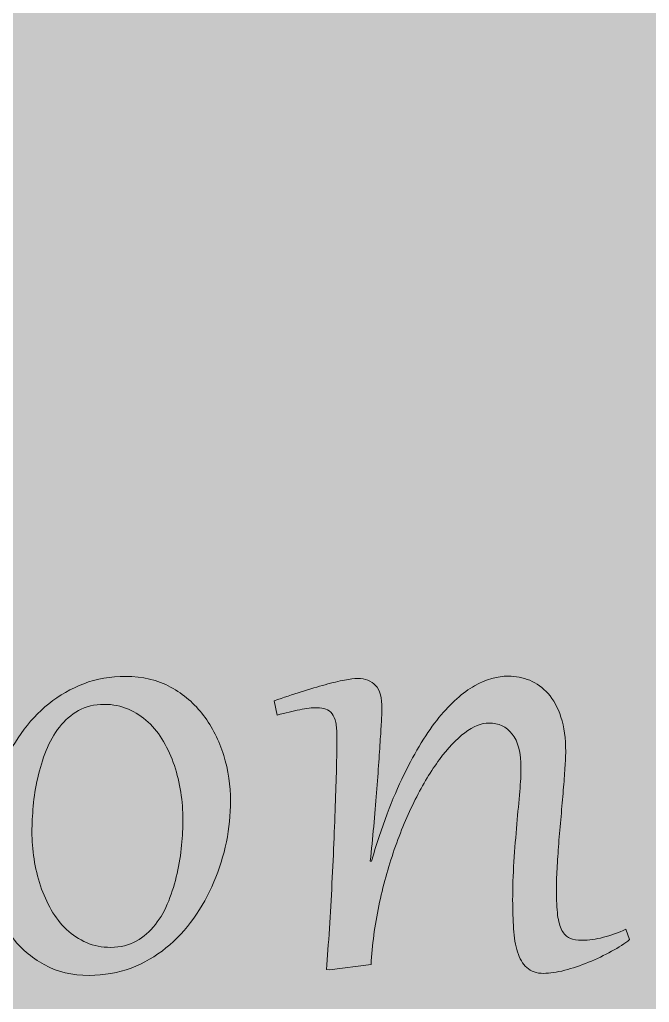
# Model space of a CAD drawing. Extents: x -4214 to -1795, y -2227 to -856.
# Drawn here: x -2729.1 to -2665.3, y -1641.1 to -1541.4 of the extents above; entities that cross this region are included whole.
import ezdxf

# ---------------------------------------------------------------- set-up
doc = ezdxf.new("R2010")
doc.units = 0
doc.header["$MEASUREMENT"] = 0
doc.layers.add('Layer 1', color=7, linetype='Continuous')

# ---------------------------------------------------------------- blocks, each defined once
blk = doc.blocks.new('block 14')
at = {"layer": 'Layer 1', "true_color": 0x2a3f49}
h = blk.add_hatch(color=149, dxfattribs=at)
h.dxf.hatch_style = 2
edge = h.paths.add_edge_path()
edge.add_spline(control_points=[(-2732.699, -1625.701), (-2732.699, -1624.344), (-2732.558, -1622.972), (-2732.277, -1621.574), (-2731.995, -1620.177), (-2731.578, -1618.825), (-2731.027, -1617.514), (-2730.477, -1616.209), (-2729.796, -1614.98), (-2728.985, -1613.828), (-2728.171, -1612.681), (-2727.236, -1611.678), (-2726.174, -1610.818), (-2725.114, -1609.963), (-2723.931, -1609.282), (-2722.631, -1608.785), (-2721.328, -1608.289), (-2719.912, -1608.043), (-2718.382, -1608.043), (-2716.661, -1608.043), (-2715.141, -1608.401), (-2713.82, -1609.128), (-2712.496, -1609.855), (-2711.385, -1610.808), (-2710.487, -1611.995), (-2709.586, -1613.188), (-2708.905, -1614.54), (-2708.441, -1616.055), (-2707.978, -1617.571), (-2707.748, -1619.122), (-2707.748, -1620.709), (-2707.748, -1622.066), (-2707.888, -1623.438), (-2708.17, -1624.836), (-2708.452, -1626.233), (-2708.871, -1627.585), (-2709.43, -1628.896), (-2709.985, -1630.201), (-2710.671, -1631.43), (-2711.483, -1632.582), (-2712.297, -1633.729), (-2713.231, -1634.732), (-2714.293, -1635.593), (-2715.353, -1636.448), (-2716.536, -1637.128), (-2717.836, -1637.625), (-2719.139, -1638.122), (-2720.555, -1638.367), (-2722.086, -1638.367), (-2723.806, -1638.367), (-2725.327, -1638.009), (-2726.647, -1637.282), (-2727.971, -1636.555), (-2729.077, -1635.603), (-2729.97, -1634.41), (-2730.864, -1633.222), (-2731.542, -1631.87), (-2732.005, -1630.355), (-2732.469, -1628.839), (-2732.699, -1627.288), (-2732.699, -1625.701)], knot_values=[0, 0, 0, 0, 1, 1, 1, 2, 2, 2, 3, 3, 3, 4, 4, 4, 5, 5, 5, 6, 6, 6, 7, 7, 7, 8, 8, 8, 9, 9, 9, 10, 10, 10, 11, 11, 11, 12, 12, 12, 13, 13, 13, 14, 14, 14, 15, 15, 15, 16, 16, 16, 17, 17, 17, 18, 18, 18, 19, 19, 19, 20, 20, 20, 20], degree=3, periodic=1)
edge = h.paths.add_edge_path()
edge.add_spline(control_points=[(-2727.886, -1623.791), (-2727.886, -1624.703), (-2727.815, -1625.629), (-2727.674, -1626.566), (-2727.533, -1627.508), (-2727.316, -1628.415), (-2727.021, -1629.285), (-2726.724, -1630.16), (-2726.358, -1630.974), (-2725.923, -1631.732), (-2725.488, -1632.49), (-2724.971, -1633.155), (-2724.372, -1633.719), (-2723.775, -1634.282), (-2723.105, -1634.722), (-2722.357, -1635.045), (-2721.612, -1635.367), (-2720.79, -1635.531), (-2719.892, -1635.531), (-2718.911, -1635.531), (-2718.049, -1635.316), (-2717.304, -1634.896), (-2716.559, -1634.471), (-2715.914, -1633.913), (-2715.371, -1633.212), (-2714.826, -1632.516), (-2714.375, -1631.717), (-2714.019, -1630.816), (-2713.666, -1629.92), (-2713.379, -1628.988), (-2713.164, -1628.031), (-2712.949, -1627.068), (-2712.798, -1626.121), (-2712.711, -1625.179), (-2712.624, -1624.237), (-2712.581, -1623.372), (-2712.581, -1622.583), (-2712.581, -1621.656), (-2712.652, -1620.725), (-2712.793, -1619.793), (-2712.934, -1618.856), (-2713.152, -1617.96), (-2713.446, -1617.095), (-2713.743, -1616.224), (-2714.109, -1615.415), (-2714.544, -1614.658), (-2714.979, -1613.9), (-2715.497, -1613.239), (-2716.096, -1612.681), (-2716.692, -1612.123), (-2717.363, -1611.683), (-2718.108, -1611.366), (-2718.855, -1611.043), (-2719.677, -1610.879), (-2720.575, -1610.879), (-2721.556, -1610.879), (-2722.419, -1611.089), (-2723.163, -1611.504), (-2723.908, -1611.919), (-2724.553, -1612.477), (-2725.096, -1613.178), (-2725.641, -1613.874), (-2726.092, -1614.673), (-2726.445, -1615.574), (-2726.801, -1616.47), (-2727.088, -1617.397), (-2727.303, -1618.349), (-2727.518, -1619.306), (-2727.669, -1620.254), (-2727.756, -1621.201), (-2727.843, -1622.148), (-2727.886, -1623.008), (-2727.886, -1623.791)], knot_values=[0, 0, 0, 0, 1, 1, 1, 2, 2, 2, 3, 3, 3, 4, 4, 4, 5, 5, 5, 6, 6, 6, 7, 7, 7, 8, 8, 8, 9, 9, 9, 10, 10, 10, 11, 11, 11, 12, 12, 12, 13, 13, 13, 14, 14, 14, 15, 15, 15, 16, 16, 16, 17, 17, 17, 18, 18, 18, 19, 19, 19, 20, 20, 20, 21, 21, 21, 22, 22, 22, 23, 23, 23, 24, 24, 24, 24], degree=3, periodic=1)
h = blk.add_hatch(color=149, dxfattribs=at)
h.dxf.hatch_style = 2
edge = h.paths.add_edge_path()
edge.add_spline(control_points=[(-2696.955, -1614.12), (-2696.955, -1613.572), (-2696.996, -1613.106), (-2697.078, -1612.733), (-2697.157, -1612.359), (-2697.283, -1612.057), (-2697.449, -1611.837), (-2697.618, -1611.616), (-2697.828, -1611.458), (-2698.084, -1611.366), (-2698.34, -1611.268), (-2698.642, -1611.222), (-2698.99, -1611.222), (-2699.474, -1611.222), (-2700.05, -1611.289), (-2700.721, -1611.422), (-2701.394, -1611.56), (-2702.159, -1611.739), (-2703.017, -1611.97), (-2703.017, -1611.97), (-2703.319, -1610.516), (-2703.319, -1610.516), (-2702.367, -1610.183), (-2701.45, -1609.876), (-2700.57, -1609.599), (-2699.692, -1609.328), (-2698.883, -1609.087), (-2698.145, -1608.888), (-2697.406, -1608.683), (-2696.755, -1608.529), (-2696.19, -1608.422), (-2695.627, -1608.314), (-2695.184, -1608.263), (-2694.861, -1608.263), (-2694.083, -1608.263), (-2693.476, -1608.493), (-2693.038, -1608.954), (-2692.603, -1609.42), (-2692.386, -1610.214), (-2692.386, -1611.345), (-2692.386, -1611.478), (-2692.399, -1611.791), (-2692.424, -1612.282), (-2692.452, -1612.768), (-2692.488, -1613.393), (-2692.537, -1614.141), (-2692.583, -1614.893), (-2692.639, -1615.758), (-2692.706, -1616.731), (-2692.775, -1617.704), (-2692.852, -1618.743), (-2692.939, -1619.844), (-2693.026, -1620.945), (-2693.123, -1622.081), (-2693.23, -1623.254), (-2693.338, -1624.431), (-2693.451, -1625.604), (-2693.574, -1626.771), (-2693.574, -1626.771), (-2693.451, -1626.792), (-2693.451, -1626.792), (-2692.432, -1623.325), (-2691.336, -1620.402), (-2690.169, -1618.021), (-2689.002, -1615.635), (-2687.814, -1613.705), (-2686.605, -1612.221), (-2685.397, -1610.736), (-2684.194, -1609.666), (-2682.999, -1609.005), (-2681.806, -1608.35), (-2680.664, -1608.022), (-2679.576, -1608.022), (-2678.823, -1608.022), (-2678.099, -1608.161), (-2677.4, -1608.442), (-2676.704, -1608.724), (-2676.082, -1609.174), (-2675.539, -1609.794), (-2674.994, -1610.408), (-2674.561, -1611.207), (-2674.239, -1612.18), (-2673.916, -1613.152), (-2673.755, -1614.33), (-2673.755, -1615.712), (-2673.755, -1616.117), (-2673.78, -1616.654), (-2673.826, -1617.335), (-2673.872, -1618.011), (-2673.931, -1618.769), (-2673.998, -1619.598), (-2674.064, -1620.433), (-2674.141, -1621.313), (-2674.228, -1622.25), (-2674.318, -1623.182), (-2674.395, -1624.099), (-2674.461, -1625), (-2674.528, -1625.896), (-2674.584, -1626.751), (-2674.633, -1627.565), (-2674.679, -1628.379), (-2674.702, -1629.085), (-2674.702, -1629.689), (-2674.702, -1630.739), (-2674.658, -1631.589), (-2674.571, -1632.249), (-2674.484, -1632.905), (-2674.341, -1633.427), (-2674.139, -1633.806), (-2673.936, -1634.19), (-2673.668, -1634.451), (-2673.332, -1634.594), (-2672.997, -1634.732), (-2672.587, -1634.804), (-2672.104, -1634.804), (-2671.407, -1634.804), (-2670.683, -1634.707), (-2669.93, -1634.512), (-2669.178, -1634.318), (-2668.42, -1634.046), (-2667.654, -1633.698), (-2667.654, -1633.698), (-2667.27, -1634.743), (-2667.27, -1634.743), (-2667.754, -1635.132), (-2668.366, -1635.531), (-2669.103, -1635.93), (-2669.843, -1636.335), (-2670.619, -1636.704), (-2671.43, -1637.041), (-2672.242, -1637.374), (-2673.051, -1637.646), (-2673.857, -1637.855), (-2674.663, -1638.065), (-2675.375, -1638.168), (-2675.992, -1638.168), (-2676.717, -1638.168), (-2677.287, -1637.973), (-2677.702, -1637.584), (-2678.119, -1637.195), (-2678.432, -1636.663), (-2678.639, -1635.992), (-2678.849, -1635.321), (-2678.982, -1634.538), (-2679.043, -1633.637), (-2679.102, -1632.736), (-2679.133, -1631.773), (-2679.133, -1630.739), (-2679.133, -1629.474), (-2679.09, -1628.174), (-2679.003, -1626.838), (-2678.915, -1625.506), (-2678.818, -1624.232), (-2678.711, -1623.023), (-2678.603, -1621.815), (-2678.506, -1620.719), (-2678.419, -1619.731), (-2678.332, -1618.743), (-2678.288, -1617.955), (-2678.288, -1617.366), (-2678.288, -1615.794), (-2678.583, -1614.637), (-2679.174, -1613.89), (-2679.765, -1613.147), (-2680.549, -1612.774), (-2681.529, -1612.774), (-2682.307, -1612.774), (-2683.127, -1613.101), (-2683.987, -1613.762), (-2684.847, -1614.417), (-2685.702, -1615.318), (-2686.554, -1616.47), (-2687.407, -1617.617), (-2688.226, -1618.974), (-2689.012, -1620.535), (-2689.798, -1622.102), (-2690.504, -1623.791), (-2691.136, -1625.614), (-2691.766, -1627.432), (-2692.291, -1629.336), (-2692.706, -1631.323), (-2693.123, -1633.309), (-2693.384, -1635.296), (-2693.492, -1637.282), (-2693.492, -1637.282), (-2697.7, -1637.804), (-2697.7, -1637.804), (-2697.7, -1637.804), (-2698.023, -1637.784), (-2698.023, -1637.784), (-2697.915, -1636.509), (-2697.815, -1635.121), (-2697.721, -1633.616), (-2697.628, -1632.111), (-2697.539, -1630.585), (-2697.459, -1629.034), (-2697.38, -1627.483), (-2697.308, -1625.947), (-2697.247, -1624.421), (-2697.188, -1622.901), (-2697.134, -1621.477), (-2697.086, -1620.156), (-2697.04, -1618.83), (-2697.006, -1617.648), (-2696.986, -1616.598), (-2696.965, -1615.554), (-2696.955, -1614.724), (-2696.955, -1614.12)], knot_values=[0, 0, 0, 0, 1, 1, 1, 2, 2, 2, 3, 3, 3, 4, 4, 4, 5, 5, 5, 6, 6, 6, 7, 7, 7, 8, 8, 8, 9, 9, 9, 10, 10, 10, 11, 11, 11, 12, 12, 12, 13, 13, 13, 14, 14, 14, 15, 15, 15, 16, 16, 16, 17, 17, 17, 18, 18, 18, 19, 19, 19, 20, 20, 20, 21, 21, 21, 22, 22, 22, 23, 23, 23, 24, 24, 24, 25, 25, 25, 26, 26, 26, 27, 27, 27, 28, 28, 28, 29, 29, 29, 30, 30, 30, 31, 31, 31, 32, 32, 32, 33, 33, 33, 34, 34, 34, 35, 35, 35, 36, 36, 36, 37, 37, 37, 38, 38, 38, 39, 39, 39, 40, 40, 40, 41, 41, 41, 42, 42, 42, 43, 43, 43, 44, 44, 44, 45, 45, 45, 46, 46, 46, 47, 47, 47, 48, 48, 48, 49, 49, 49, 50, 50, 50, 51, 51, 51, 52, 52, 52, 53, 53, 53, 54, 54, 54, 55, 55, 55, 56, 56, 56, 57, 57, 57, 58, 58, 58, 59, 59, 59, 60, 60, 60, 61, 61, 61, 62, 62, 62, 63, 63, 63, 64, 64, 64, 65, 65, 65, 66, 66, 66, 67, 67, 67, 68, 68, 68, 69, 69, 69, 69], degree=3, periodic=1)
at = {"layer": 'Layer 1', "lineweight": 0}
for points, knots in [([(-2732.699, -1625.701), (-2732.699, -1624.344), (-2732.558, -1622.972), (-2732.277, -1621.574), (-2731.995, -1620.177), (-2731.578, -1618.825), (-2731.027, -1617.514), (-2730.477, -1616.209), (-2729.796, -1614.98), (-2728.985, -1613.828), (-2728.171, -1612.681), (-2727.236, -1611.678), (-2726.174, -1610.818), (-2725.114, -1609.963), (-2723.931, -1609.282), (-2722.631, -1608.785), (-2721.328, -1608.289), (-2719.912, -1608.043), (-2718.382, -1608.043), (-2716.661, -1608.043), (-2715.141, -1608.401), (-2713.82, -1609.128), (-2712.496, -1609.855), (-2711.385, -1610.808), (-2710.487, -1611.995), (-2709.586, -1613.188), (-2708.905, -1614.54), (-2708.441, -1616.055), (-2707.978, -1617.571), (-2707.748, -1619.122), (-2707.748, -1620.709), (-2707.748, -1622.066), (-2707.888, -1623.438), (-2708.17, -1624.836), (-2708.452, -1626.233), (-2708.871, -1627.585), (-2709.43, -1628.896), (-2709.985, -1630.201), (-2710.671, -1631.43), (-2711.483, -1632.582), (-2712.297, -1633.729), (-2713.231, -1634.732), (-2714.293, -1635.593), (-2715.353, -1636.448), (-2716.536, -1637.128), (-2717.836, -1637.625), (-2719.139, -1638.122), (-2720.555, -1638.367), (-2722.086, -1638.367), (-2723.806, -1638.367), (-2725.327, -1638.009), (-2726.647, -1637.282), (-2727.971, -1636.555), (-2729.077, -1635.603), (-2729.97, -1634.41), (-2730.864, -1633.222), (-2731.542, -1631.87), (-2732.005, -1630.355), (-2732.469, -1628.839), (-2732.699, -1627.288), (-2732.699, -1625.701)], [0, 0, 0, 0, 1, 1, 1, 2, 2, 2, 3, 3, 3, 4, 4, 4, 5, 5, 5, 6, 6, 6, 7, 7, 7, 8, 8, 8, 9, 9, 9, 10, 10, 10, 11, 11, 11, 12, 12, 12, 13, 13, 13, 14, 14, 14, 15, 15, 15, 16, 16, 16, 17, 17, 17, 18, 18, 18, 19, 19, 19, 20, 20, 20, 20]), ([(-2696.955, -1614.12), (-2696.955, -1613.572), (-2696.996, -1613.106), (-2697.078, -1612.733), (-2697.157, -1612.359), (-2697.283, -1612.057), (-2697.449, -1611.837), (-2697.618, -1611.616), (-2697.828, -1611.458), (-2698.084, -1611.366), (-2698.34, -1611.268), (-2698.642, -1611.222), (-2698.99, -1611.222), (-2699.474, -1611.222), (-2700.05, -1611.289), (-2700.721, -1611.422), (-2701.394, -1611.56), (-2702.159, -1611.739), (-2703.017, -1611.97), (-2703.017, -1611.97), (-2703.319, -1610.516), (-2703.319, -1610.516), (-2702.367, -1610.183), (-2701.45, -1609.876), (-2700.57, -1609.599), (-2699.692, -1609.328), (-2698.883, -1609.087), (-2698.145, -1608.888), (-2697.406, -1608.683), (-2696.755, -1608.529), (-2696.19, -1608.422), (-2695.627, -1608.314), (-2695.184, -1608.263), (-2694.861, -1608.263), (-2694.083, -1608.263), (-2693.476, -1608.493), (-2693.038, -1608.954), (-2692.603, -1609.42), (-2692.386, -1610.214), (-2692.386, -1611.345), (-2692.386, -1611.478), (-2692.399, -1611.791), (-2692.424, -1612.282), (-2692.452, -1612.768), (-2692.488, -1613.393), (-2692.537, -1614.141), (-2692.583, -1614.893), (-2692.639, -1615.758), (-2692.706, -1616.731), (-2692.775, -1617.704), (-2692.852, -1618.743), (-2692.939, -1619.844), (-2693.026, -1620.945), (-2693.123, -1622.081), (-2693.23, -1623.254), (-2693.338, -1624.431), (-2693.451, -1625.604), (-2693.574, -1626.771), (-2693.574, -1626.771), (-2693.451, -1626.792), (-2693.451, -1626.792), (-2692.432, -1623.325), (-2691.336, -1620.402), (-2690.169, -1618.021), (-2689.002, -1615.635), (-2687.814, -1613.705), (-2686.605, -1612.221), (-2685.397, -1610.736), (-2684.194, -1609.666), (-2682.999, -1609.005), (-2681.806, -1608.35), (-2680.664, -1608.022), (-2679.576, -1608.022), (-2678.823, -1608.022), (-2678.099, -1608.161), (-2677.4, -1608.442), (-2676.704, -1608.724), (-2676.082, -1609.174), (-2675.539, -1609.794), (-2674.994, -1610.408), (-2674.561, -1611.207), (-2674.239, -1612.18), (-2673.916, -1613.152), (-2673.755, -1614.33), (-2673.755, -1615.712), (-2673.755, -1616.117), (-2673.78, -1616.654), (-2673.826, -1617.335), (-2673.872, -1618.011), (-2673.931, -1618.769), (-2673.998, -1619.598), (-2674.064, -1620.433), (-2674.141, -1621.313), (-2674.228, -1622.25), (-2674.318, -1623.182), (-2674.395, -1624.099), (-2674.461, -1625), (-2674.528, -1625.896), (-2674.584, -1626.751), (-2674.633, -1627.565), (-2674.679, -1628.379), (-2674.702, -1629.085), (-2674.702, -1629.689), (-2674.702, -1630.739), (-2674.658, -1631.589), (-2674.571, -1632.249), (-2674.484, -1632.905), (-2674.341, -1633.427), (-2674.139, -1633.806), (-2673.936, -1634.19), (-2673.668, -1634.451), (-2673.332, -1634.594), (-2672.997, -1634.732), (-2672.587, -1634.804), (-2672.104, -1634.804), (-2671.407, -1634.804), (-2670.683, -1634.707), (-2669.93, -1634.512), (-2669.178, -1634.318), (-2668.42, -1634.046), (-2667.654, -1633.698), (-2667.654, -1633.698), (-2667.27, -1634.743), (-2667.27, -1634.743), (-2667.754, -1635.132), (-2668.366, -1635.531), (-2669.103, -1635.93), (-2669.843, -1636.335), (-2670.619, -1636.704), (-2671.43, -1637.041), (-2672.242, -1637.374), (-2673.051, -1637.646), (-2673.857, -1637.855), (-2674.663, -1638.065), (-2675.375, -1638.168), (-2675.992, -1638.168), (-2676.717, -1638.168), (-2677.287, -1637.973), (-2677.702, -1637.584), (-2678.119, -1637.195), (-2678.432, -1636.663), (-2678.639, -1635.992), (-2678.849, -1635.321), (-2678.982, -1634.538), (-2679.043, -1633.637), (-2679.102, -1632.736), (-2679.133, -1631.773), (-2679.133, -1630.739), (-2679.133, -1629.474), (-2679.09, -1628.174), (-2679.003, -1626.838), (-2678.915, -1625.506), (-2678.818, -1624.232), (-2678.711, -1623.023), (-2678.603, -1621.815), (-2678.506, -1620.719), (-2678.419, -1619.731), (-2678.332, -1618.743), (-2678.288, -1617.955), (-2678.288, -1617.366), (-2678.288, -1615.794), (-2678.583, -1614.637), (-2679.174, -1613.89), (-2679.765, -1613.147), (-2680.549, -1612.774), (-2681.529, -1612.774), (-2682.307, -1612.774), (-2683.127, -1613.101), (-2683.987, -1613.762), (-2684.847, -1614.417), (-2685.702, -1615.318), (-2686.554, -1616.47), (-2687.407, -1617.617), (-2688.226, -1618.974), (-2689.012, -1620.535), (-2689.798, -1622.102), (-2690.504, -1623.791), (-2691.136, -1625.614), (-2691.766, -1627.432), (-2692.291, -1629.336), (-2692.706, -1631.323), (-2693.123, -1633.309), (-2693.384, -1635.296), (-2693.492, -1637.282), (-2693.492, -1637.282), (-2697.7, -1637.804), (-2697.7, -1637.804), (-2697.7, -1637.804), (-2698.023, -1637.784), (-2698.023, -1637.784), (-2697.915, -1636.509), (-2697.815, -1635.121), (-2697.721, -1633.616), (-2697.628, -1632.111), (-2697.539, -1630.585), (-2697.459, -1629.034), (-2697.38, -1627.483), (-2697.308, -1625.947), (-2697.247, -1624.421), (-2697.188, -1622.901), (-2697.134, -1621.477), (-2697.086, -1620.156), (-2697.04, -1618.83), (-2697.006, -1617.648), (-2696.986, -1616.598), (-2696.965, -1615.554), (-2696.955, -1614.724), (-2696.955, -1614.12)], [0, 0, 0, 0, 1, 1, 1, 2, 2, 2, 3, 3, 3, 4, 4, 4, 5, 5, 5, 6, 6, 6, 7, 7, 7, 8, 8, 8, 9, 9, 9, 10, 10, 10, 11, 11, 11, 12, 12, 12, 13, 13, 13, 14, 14, 14, 15, 15, 15, 16, 16, 16, 17, 17, 17, 18, 18, 18, 19, 19, 19, 20, 20, 20, 21, 21, 21, 22, 22, 22, 23, 23, 23, 24, 24, 24, 25, 25, 25, 26, 26, 26, 27, 27, 27, 28, 28, 28, 29, 29, 29, 30, 30, 30, 31, 31, 31, 32, 32, 32, 33, 33, 33, 34, 34, 34, 35, 35, 35, 36, 36, 36, 37, 37, 37, 38, 38, 38, 39, 39, 39, 40, 40, 40, 41, 41, 41, 42, 42, 42, 43, 43, 43, 44, 44, 44, 45, 45, 45, 46, 46, 46, 47, 47, 47, 48, 48, 48, 49, 49, 49, 50, 50, 50, 51, 51, 51, 52, 52, 52, 53, 53, 53, 54, 54, 54, 55, 55, 55, 56, 56, 56, 57, 57, 57, 58, 58, 58, 59, 59, 59, 60, 60, 60, 61, 61, 61, 62, 62, 62, 63, 63, 63, 64, 64, 64, 65, 65, 65, 66, 66, 66, 67, 67, 67, 68, 68, 68, 69, 69, 69, 69]), ([(-2727.886, -1623.791), (-2727.886, -1624.703), (-2727.815, -1625.629), (-2727.674, -1626.566), (-2727.533, -1627.508), (-2727.316, -1628.415), (-2727.021, -1629.285), (-2726.724, -1630.16), (-2726.358, -1630.974), (-2725.923, -1631.732), (-2725.488, -1632.49), (-2724.971, -1633.155), (-2724.372, -1633.719), (-2723.775, -1634.282), (-2723.105, -1634.722), (-2722.357, -1635.045), (-2721.612, -1635.367), (-2720.79, -1635.531), (-2719.892, -1635.531), (-2718.911, -1635.531), (-2718.049, -1635.316), (-2717.304, -1634.896), (-2716.559, -1634.471), (-2715.914, -1633.913), (-2715.371, -1633.212), (-2714.826, -1632.516), (-2714.375, -1631.717), (-2714.019, -1630.816), (-2713.666, -1629.92), (-2713.379, -1628.988), (-2713.164, -1628.031), (-2712.949, -1627.068), (-2712.798, -1626.121), (-2712.711, -1625.179), (-2712.624, -1624.237), (-2712.581, -1623.372), (-2712.581, -1622.583), (-2712.581, -1621.656), (-2712.652, -1620.725), (-2712.793, -1619.793), (-2712.934, -1618.856), (-2713.152, -1617.96), (-2713.446, -1617.095), (-2713.743, -1616.224), (-2714.109, -1615.415), (-2714.544, -1614.658), (-2714.979, -1613.9), (-2715.497, -1613.239), (-2716.096, -1612.681), (-2716.692, -1612.123), (-2717.363, -1611.683), (-2718.108, -1611.366), (-2718.855, -1611.043), (-2719.677, -1610.879), (-2720.575, -1610.879), (-2721.556, -1610.879), (-2722.419, -1611.089), (-2723.163, -1611.504), (-2723.908, -1611.919), (-2724.553, -1612.477), (-2725.096, -1613.178), (-2725.641, -1613.874), (-2726.092, -1614.673), (-2726.445, -1615.574), (-2726.801, -1616.47), (-2727.088, -1617.397), (-2727.303, -1618.349), (-2727.518, -1619.306), (-2727.669, -1620.254), (-2727.756, -1621.201), (-2727.843, -1622.148), (-2727.886, -1623.008), (-2727.886, -1623.791)], [0, 0, 0, 0, 1, 1, 1, 2, 2, 2, 3, 3, 3, 4, 4, 4, 5, 5, 5, 6, 6, 6, 7, 7, 7, 8, 8, 8, 9, 9, 9, 10, 10, 10, 11, 11, 11, 12, 12, 12, 13, 13, 13, 14, 14, 14, 15, 15, 15, 16, 16, 16, 17, 17, 17, 18, 18, 18, 19, 19, 19, 20, 20, 20, 21, 21, 21, 22, 22, 22, 23, 23, 23, 24, 24, 24, 24])]:
    blk.add_open_spline(points, degree=3, knots=knots, dxfattribs=at)
blk = doc.blocks.new('block 13')
at = {"layer": 'Layer 1'}
blk.add_blockref('block 14', (0, 0), dxfattribs=at)
blk = doc.blocks.new('block 3')
at = {"layer": 'Layer 1'}
blk.add_blockref('block 13', (0, 0), dxfattribs=at)
blk = doc.blocks.new('block 2')
at = {"layer": 'Layer 1', "true_color": 0xd1f7fe}
h = blk.add_hatch(color=7, dxfattribs=at)
h.dxf.hatch_style = 2
edge = h.paths.add_edge_path()
edge.add_spline(control_points=[(-1794.659, -1541.431), (-1798.649, -1538.412), (-1802.263, -1532.957), (-1802.263, -1532.957), (-1818.61, -1510.462), (-1812.956, -1476.786), (-1816.44, -1444.447), (-1820.965, -1402.431), (-1845.854, -1390.896), (-1845.854, -1390.896), (-1804.05, -1322.514), (-1892.292, -1300.542), (-1892.292, -1235.18), (-1892.292, -1185.07), (-1862.628, -1142.357), (-1862.628, -1091.812), (-1862.628, -1048.7), (-1902.166, -1036.972), (-1902.166, -1036.972), (-1867.403, -1000.374), (-1890.029, -934.189), (-1946.844, -934.189), (-2005.099, -934.189), (-2041.371, -964.397), (-2090.141, -964.397), (-2164.557, -964.397), (-2207.797, -887.503), (-2269.21, -938.656), (-2361.653, -869.927), (-2476.864, -966.117), (-2551.279, -966.117), (-2625.692, -966.117), (-2641.586, -875.556), (-2696.264, -901.096), (-2661.195, -910.159), (-2669.29, -950.941), (-2696.643, -950.941), (-2728.631, -950.941), (-2744.91, -917.987), (-2781.111, -917.987), (-2815.612, -917.987), (-2899.41, -972.274), (-2996.855, -864.274), (-2996.855, -864.274), (-2999.685, -861.048), (-3004.227, -855.723), (-3008.771, -861.048), (-3011.602, -864.274), (-3011.602, -864.274), (-3109.046, -972.274), (-3192.844, -917.987), (-3227.345, -917.987), (-3263.546, -917.987), (-3279.825, -950.941), (-3311.816, -950.941), (-3339.168, -950.941), (-3347.261, -910.159), (-3312.192, -901.096), (-3366.87, -875.556), (-3382.764, -966.117), (-3457.177, -966.117), (-3531.593, -966.117), (-3646.803, -869.927), (-3739.248, -938.656), (-3800.66, -887.503), (-3843.9, -964.397), (-3918.315, -964.397), (-3967.085, -964.397), (-4003.357, -934.189), (-4061.612, -934.189), (-4118.429, -934.189), (-4141.053, -1000.374), (-4106.29, -1036.972), (-4106.29, -1036.972), (-4145.828, -1048.7), (-4145.828, -1091.812), (-4145.828, -1142.357), (-4116.166, -1185.07), (-4116.166, -1235.18), (-4116.166, -1300.542), (-4204.407, -1322.514), (-4162.603, -1390.896), (-4162.603, -1390.896), (-4187.491, -1402.431), (-4192.018, -1444.447), (-4195.5, -1476.786), (-4189.846, -1510.462), (-4206.193, -1532.957), (-4206.193, -1532.957), (-4209.854, -1538.247), (-4213.797, -1541.431), (-4209.783, -1544.99), (-4206.193, -1549.904), (-4206.193, -1549.904), (-4189.846, -1572.399), (-4195.5, -1606.075), (-4192.018, -1638.414), (-4187.491, -1680.43), (-4162.603, -1691.965), (-4162.603, -1691.965), (-4204.407, -1760.348), (-4116.166, -1782.319), (-4116.166, -1847.681), (-4116.166, -1897.791), (-4145.828, -1940.504), (-4145.828, -1991.049), (-4145.828, -2034.161), (-4106.29, -2045.889), (-4106.29, -2045.889), (-4141.053, -2082.487), (-4118.429, -2148.672), (-4061.612, -2148.672), (-4003.357, -2148.672), (-3967.085, -2118.464), (-3918.315, -2118.464), (-3843.9, -2118.464), (-3800.66, -2195.358), (-3739.248, -2144.207), (-3646.803, -2212.934), (-3531.593, -2116.744), (-3457.177, -2116.744), (-3382.764, -2116.744), (-3366.87, -2207.305), (-3312.192, -2181.765), (-3347.261, -2172.702), (-3339.168, -2131.92), (-3311.816, -2131.92), (-3279.825, -2131.92), (-3263.546, -2164.874), (-3227.345, -2164.874), (-3192.844, -2164.874), (-3109.046, -2110.587), (-3011.602, -2218.587), (-3011.602, -2218.587), (-3008.771, -2221.813), (-3004.227, -2227.138), (-2999.685, -2221.813), (-2996.855, -2218.587), (-2996.855, -2218.587), (-2899.41, -2110.587), (-2815.612, -2164.874), (-2781.111, -2164.874), (-2744.91, -2164.874), (-2728.631, -2131.92), (-2696.643, -2131.92), (-2669.29, -2131.92), (-2661.195, -2172.702), (-2696.264, -2181.765), (-2641.586, -2207.305), (-2625.692, -2116.744), (-2551.279, -2116.744), (-2476.864, -2116.744), (-2361.653, -2212.934), (-2269.21, -2144.207), (-2207.797, -2195.358), (-2164.557, -2118.464), (-2090.141, -2118.464), (-2041.371, -2118.464), (-2005.099, -2148.672), (-1946.844, -2148.672), (-1890.029, -2148.672), (-1867.403, -2082.487), (-1902.166, -2045.889), (-1902.166, -2045.889), (-1862.628, -2034.161), (-1862.628, -1991.049), (-1862.628, -1940.504), (-1892.292, -1897.791), (-1892.292, -1847.681), (-1892.292, -1782.319), (-1804.05, -1760.348), (-1845.854, -1691.965), (-1845.854, -1691.965), (-1820.965, -1680.43), (-1816.44, -1638.414), (-1812.956, -1606.075), (-1818.61, -1572.399), (-1802.263, -1549.904), (-1802.263, -1549.904), (-1799.123, -1544.754), (-1794.659, -1541.431)], knot_values=[0, 0, 0, 0, 1, 1, 1, 2, 2, 2, 3, 3, 3, 4, 4, 4, 5, 5, 5, 6, 6, 6, 7, 7, 7, 8, 8, 8, 9, 9, 9, 10, 10, 10, 11, 11, 11, 12, 12, 12, 13, 13, 13, 14, 14, 14, 15, 15, 15, 16, 16, 16, 17, 17, 17, 18, 18, 18, 19, 19, 19, 20, 20, 20, 21, 21, 21, 22, 22, 22, 23, 23, 23, 24, 24, 24, 25, 25, 25, 26, 26, 26, 27, 27, 27, 28, 28, 28, 29, 29, 29, 30, 30, 30, 31, 31, 31, 32, 32, 32, 33, 33, 33, 34, 34, 34, 35, 35, 35, 36, 36, 36, 37, 37, 37, 38, 38, 38, 39, 39, 39, 40, 40, 40, 41, 41, 41, 42, 42, 42, 43, 43, 43, 44, 44, 44, 45, 45, 45, 46, 46, 46, 47, 47, 47, 48, 48, 48, 49, 49, 49, 50, 50, 50, 51, 51, 51, 52, 52, 52, 53, 53, 53, 54, 54, 54, 55, 55, 55, 56, 56, 56, 57, 57, 57, 58, 58, 58, 59, 59, 59, 60, 60, 60, 60], degree=3, periodic=1)
at = {"layer": 'Layer 1', "lineweight": 0}
blk.add_open_spline([(-1794.659, -1541.431), (-1798.649, -1538.412), (-1802.263, -1532.957), (-1802.263, -1532.957), (-1818.61, -1510.462), (-1812.956, -1476.786), (-1816.44, -1444.447), (-1820.965, -1402.431), (-1845.854, -1390.896), (-1845.854, -1390.896), (-1804.05, -1322.514), (-1892.292, -1300.542), (-1892.292, -1235.18), (-1892.292, -1185.07), (-1862.628, -1142.357), (-1862.628, -1091.812), (-1862.628, -1048.7), (-1902.166, -1036.972), (-1902.166, -1036.972), (-1867.403, -1000.374), (-1890.029, -934.189), (-1946.844, -934.189), (-2005.099, -934.189), (-2041.371, -964.397), (-2090.141, -964.397), (-2164.557, -964.397), (-2207.797, -887.503), (-2269.21, -938.656), (-2361.653, -869.927), (-2476.864, -966.117), (-2551.279, -966.117), (-2625.692, -966.117), (-2641.586, -875.556), (-2696.264, -901.096), (-2661.195, -910.159), (-2669.29, -950.941), (-2696.643, -950.941), (-2728.631, -950.941), (-2744.91, -917.987), (-2781.111, -917.987), (-2815.612, -917.987), (-2899.41, -972.274), (-2996.855, -864.274), (-2996.855, -864.274), (-2999.685, -861.048), (-3004.227, -855.723), (-3008.771, -861.048), (-3011.602, -864.274), (-3011.602, -864.274), (-3109.046, -972.274), (-3192.844, -917.987), (-3227.345, -917.987), (-3263.546, -917.987), (-3279.825, -950.941), (-3311.816, -950.941), (-3339.168, -950.941), (-3347.261, -910.159), (-3312.192, -901.096), (-3366.87, -875.556), (-3382.764, -966.117), (-3457.177, -966.117), (-3531.593, -966.117), (-3646.803, -869.927), (-3739.248, -938.656), (-3800.66, -887.503), (-3843.9, -964.397), (-3918.315, -964.397), (-3967.085, -964.397), (-4003.357, -934.189), (-4061.612, -934.189), (-4118.429, -934.189), (-4141.053, -1000.374), (-4106.29, -1036.972), (-4106.29, -1036.972), (-4145.828, -1048.7), (-4145.828, -1091.812), (-4145.828, -1142.357), (-4116.166, -1185.07), (-4116.166, -1235.18), (-4116.166, -1300.542), (-4204.407, -1322.514), (-4162.603, -1390.896), (-4162.603, -1390.896), (-4187.491, -1402.431), (-4192.018, -1444.447), (-4195.5, -1476.786), (-4189.846, -1510.462), (-4206.193, -1532.957), (-4206.193, -1532.957), (-4209.854, -1538.247), (-4213.797, -1541.431), (-4209.783, -1544.99), (-4206.193, -1549.904), (-4206.193, -1549.904), (-4189.846, -1572.399), (-4195.5, -1606.075), (-4192.018, -1638.414), (-4187.491, -1680.43), (-4162.603, -1691.965), (-4162.603, -1691.965), (-4204.407, -1760.348), (-4116.166, -1782.319), (-4116.166, -1847.681), (-4116.166, -1897.791), (-4145.828, -1940.504), (-4145.828, -1991.049), (-4145.828, -2034.161), (-4106.29, -2045.889), (-4106.29, -2045.889), (-4141.053, -2082.487), (-4118.429, -2148.672), (-4061.612, -2148.672), (-4003.357, -2148.672), (-3967.085, -2118.464), (-3918.315, -2118.464), (-3843.9, -2118.464), (-3800.66, -2195.358), (-3739.248, -2144.207), (-3646.803, -2212.934), (-3531.593, -2116.744), (-3457.177, -2116.744), (-3382.764, -2116.744), (-3366.87, -2207.305), (-3312.192, -2181.765), (-3347.261, -2172.702), (-3339.168, -2131.92), (-3311.816, -2131.92), (-3279.825, -2131.92), (-3263.546, -2164.874), (-3227.345, -2164.874), (-3192.844, -2164.874), (-3109.046, -2110.587), (-3011.602, -2218.587), (-3011.602, -2218.587), (-3008.771, -2221.813), (-3004.227, -2227.138), (-2999.685, -2221.813), (-2996.855, -2218.587), (-2996.855, -2218.587), (-2899.41, -2110.587), (-2815.612, -2164.874), (-2781.111, -2164.874), (-2744.91, -2164.874), (-2728.631, -2131.92), (-2696.643, -2131.92), (-2669.29, -2131.92), (-2661.195, -2172.702), (-2696.264, -2181.765), (-2641.586, -2207.305), (-2625.692, -2116.744), (-2551.279, -2116.744), (-2476.864, -2116.744), (-2361.653, -2212.934), (-2269.21, -2144.207), (-2207.797, -2195.358), (-2164.557, -2118.464), (-2090.141, -2118.464), (-2041.371, -2118.464), (-2005.099, -2148.672), (-1946.844, -2148.672), (-1890.029, -2148.672), (-1867.403, -2082.487), (-1902.166, -2045.889), (-1902.166, -2045.889), (-1862.628, -2034.161), (-1862.628, -1991.049), (-1862.628, -1940.504), (-1892.292, -1897.791), (-1892.292, -1847.681), (-1892.292, -1782.319), (-1804.05, -1760.348), (-1845.854, -1691.965), (-1845.854, -1691.965), (-1820.965, -1680.43), (-1816.44, -1638.414), (-1812.956, -1606.075), (-1818.61, -1572.399), (-1802.263, -1549.904), (-1802.263, -1549.904), (-1799.123, -1544.754), (-1794.659, -1541.431)], degree=3, knots=[0, 0, 0, 0, 1, 1, 1, 2, 2, 2, 3, 3, 3, 4, 4, 4, 5, 5, 5, 6, 6, 6, 7, 7, 7, 8, 8, 8, 9, 9, 9, 10, 10, 10, 11, 11, 11, 12, 12, 12, 13, 13, 13, 14, 14, 14, 15, 15, 15, 16, 16, 16, 17, 17, 17, 18, 18, 18, 19, 19, 19, 20, 20, 20, 21, 21, 21, 22, 22, 22, 23, 23, 23, 24, 24, 24, 25, 25, 25, 26, 26, 26, 27, 27, 27, 28, 28, 28, 29, 29, 29, 30, 30, 30, 31, 31, 31, 32, 32, 32, 33, 33, 33, 34, 34, 34, 35, 35, 35, 36, 36, 36, 37, 37, 37, 38, 38, 38, 39, 39, 39, 40, 40, 40, 41, 41, 41, 42, 42, 42, 43, 43, 43, 44, 44, 44, 45, 45, 45, 46, 46, 46, 47, 47, 47, 48, 48, 48, 49, 49, 49, 50, 50, 50, 51, 51, 51, 52, 52, 52, 53, 53, 53, 54, 54, 54, 55, 55, 55, 56, 56, 56, 57, 57, 57, 58, 58, 58, 59, 59, 59, 60, 60, 60, 60], dxfattribs=at)
at = {"layer": 'Layer 1'}
blk.add_blockref('block 3', (0, 0), dxfattribs=at)

msp = doc.modelspace()

# ---------------------------------------------------------------- block references
at = {"layer": 'Layer 1'}
msp.add_blockref('block 2', (0, 0), dxfattribs=at)

doc.saveas('drawing.dxf')
